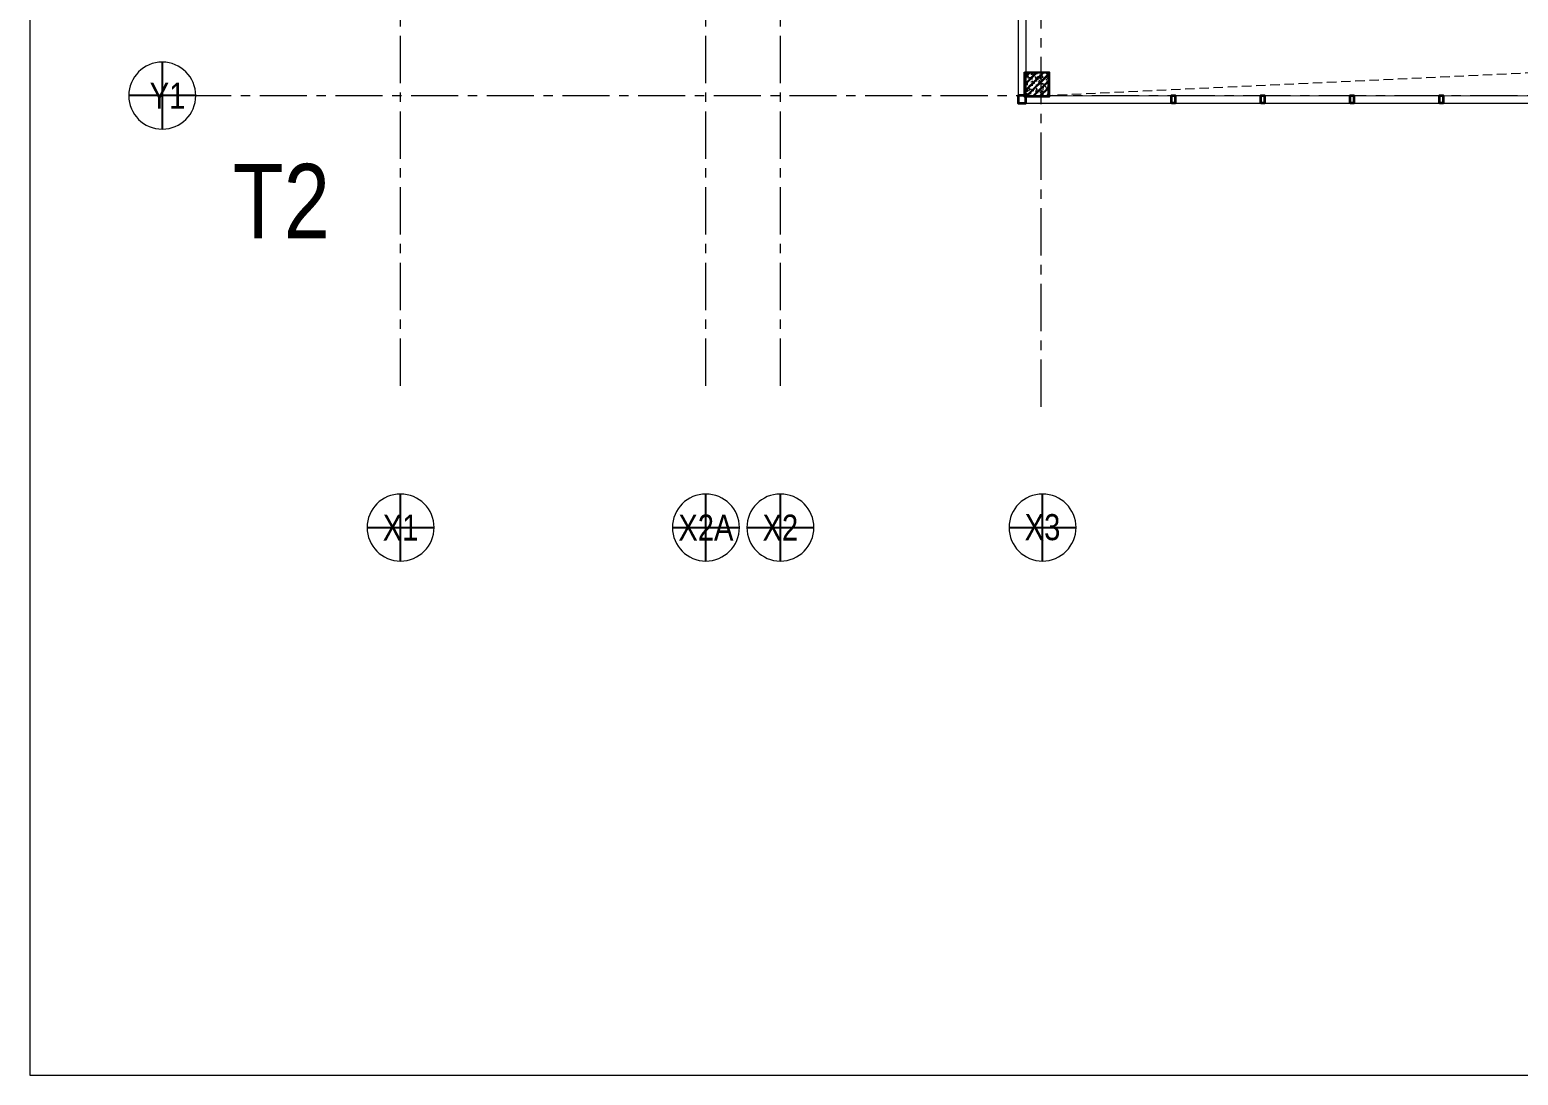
# Model space of a CAD drawing. Header units: millimetres. Extents: x -343543 to 400519, y -115663 to 104219.
# Drawn here: x -343543 to -323555, y -63156 to -49115 of the extents above; entities that cross this region are included whole.
import ezdxf
from ezdxf.enums import TextEntityAlignment as Align
from ezdxf.xclip import XClip

# ---------------------------------------------------------------- set-up
doc = ezdxf.new("R2010")
doc.units = ezdxf.units.MM
doc.header["$XCLIPFRAME"] = 0
doc.linetypes.add('XREF MAT BANG TUONG XAY$0$01.Xref _MB T2-Mai$0$$0$HIDDEN', pattern=[9.524999999999999, 6.35, -3.175])
doc.linetypes.add('XREF MAT BANG TUONG XAY$0$CENTER', pattern=[50.800000000000004, 31.75, -6.35, 6.35, -6.35])
doc.layers.get('0').update_dxf_attribs({"color": 231, "lineweight": 0})
doc.layers.get('DefPoints').update_dxf_attribs({"color": 191})
for name, color, linetype, lineweight in [('A-SYMBOLS', 10, 'Continuous', 13), ('XREF MAT BANG TUONG XAY$0$00.xref_IKIGAI_Truc$0$A-SYMBOLS', 8, 'Continuous', 13), ('XREF MAT BANG TUONG XAY$0$01.Xref _MB T2-Mai$0$$0$A-DOOR', 8, 'Continuous', 9), ('XREF MAT BANG TUONG XAY$0$01.Xref _MB T2-Mai$0$$0$A-HIDD', 8, 'XREF MAT BANG TUONG XAY$0$01.Xref _MB T2-Mai$0$$0$HIDDEN', 9), ('XREF MAT BANG TUONG XAY$0$01.Xref _MB T2-Mai$0$$0$A-WALL', 8, 'Continuous', 35), ('XREF MAT BANG TUONG XAY$0$A-GRID', 8, 'XREF MAT BANG TUONG XAY$0$CENTER', 15), ('XREF MAT BANG TUONG XAY$0$xref_IKIGAI_Cot$0$A-FNSH', 8, 'Continuous', 9), ('XREF MAT BANG TUONG XAY$0$xref_IKIGAI_Cot$0$A-PATT', 8, 'Continuous', 5)]:
    doc.layers.add(name, color=color, linetype=linetype, lineweight=lineweight)
doc.layers.add('XREF MAT BANG TUONG XAY$0$A-FNSH', color=8, linetype='Continuous')
doc.styles.add('XREF MAT BANG TUONG XAY$0$00.xref_IKIGAI_Truc$0$VTK_Arial_3.5 mm', font='arial.ttf', dxfattribs={"width": 0.8, "height": 3.5})
doc.styles.add('XREF MAT BANG TUONG XAY$0$xref_IKIGAI_Cot$0$Dce_Text', font='arial.ttf', dxfattribs={"width": 0.8})

# ---------------------------------------------------------------- blocks, each defined once
blk = doc.blocks.new('*U131')
at = {"color": 8}
blk.add_circle((0, 0), 4.5, dxfattribs=at)
at = {"layer": 'DefPoints', "color": 8}
for p, q in [((2.755455298081545e-16, 4.5), (-8.266365894244633e-16, -4.5)), ((-4.5, 5.51091059616309e-16), (4.5, -1.102182119232618e-15))]:
    blk.add_line(p, q, dxfattribs=at)
at = {"color": 8, "style": 'XREF MAT BANG TUONG XAY$0$00.xref_IKIGAI_Truc$0$VTK_Arial_3.5 mm', "width": 0.8}
blk.add_attdef('X12', text='', height=3.5, dxfattribs=at).set_placement((0, 0), align=Align.MIDDLE_CENTER)
blk = doc.blocks.new('XREF MAT BANG TUONG XAY$0$xref_IKIGAI_Cot')
at = {"layer": 'XREF MAT BANG TUONG XAY$0$xref_IKIGAI_Cot$0$A-PATT'}
h = blk.add_hatch(dxfattribs=at)
h.set_pattern_fill('BT-01', color=8, scale=15, pattern_type=2)
h.set_pattern_definition([(49.99999999999999, (8475, -49919.99756072093), (107.589027390113, -9.412820247389266), [11.25, -123.75]), (355, (8475, -49919.99756072093), (-20.81270004195, 112.8288200550018), [9, -99]), (100.4514, (8483.965752, -49920.78196172092), (86.77640725710323, 103.415931309143), [9.5610285, -105.1713168]), (46.18420000000001, (8475, -49889.99756072093), (160.0861572938467, -24.82785214935271), [16.875, -185.625]), (96.6356, (8488.34051175, -49892.06655677093), (140.1994058323055, 146.1176806350663), [14.3415432, -157.75695]), (351.1842, (8475, -49889.99756072093), (140.1992917700441, 146.1177901387987), [13.5, -148.5]), (21, (8490, -49897.49756072093), (89.53605781776925, -60.39283359980082), [11.25, -123.75]), (326.0000000000001, (8490, -49897.49756072093), (36.49729978823726, 108.772506757028), [9, -99]), (71.4514, (8497.46133495, -49902.53030162093), (126.0333942872235, 48.37957450649286), [9.5610285, -105.1713168]), (37.50000000000001, (8475, -49919.99756072093), (1.8239782975936, 49.93407807469672), [0, -97.8, 0, -100.5, 0, -99.375]), (7.499999999999999, (8475, -49919.99756072093), (39.46043061632229, 59.16175678235403), [0, -57.3, 0, -95.55, 0, -37.875]), (327.5, (8441.55, -49919.99756072093), (80.07336542586135, -3.383230760156963), [0, -37.5, 0, -117, 0, -155.25]), (317.5, (8426.55, -49919.99756072093), (87.47792540135794, 15.01574734984766), [0, -48.75, 0, -77.69999999999999, 0, -110.25]), (45, (8475, -49919.99756072093), (-45.07805730064241, 45.07805730064241), []), (45, (8475, -49901.62256072093), (-45.07805730064241, 45.07805730064241), [])])
h.paths.add_polyline_path([(8395, -49999.99756072093), (8695, -49999.99756072093), (8695, -49699.99756072093), (8395, -49699.99756072093)])
at = {"layer": 'XREF MAT BANG TUONG XAY$0$A-GRID', "color": 8, "ltscale": 20}
for points in [[(0, -53895.00000749793), (0, -27075.56451587411)], [(5100, -53895.00000749793), (5100, -27075.56451587411)], [(8600.000000000018, -54179.12710625317), (8600.000000000018, -27075.5645158748)], [(4100, -53895.00000749793), (4100, -39364.59280356611)], [(-2907.525181142613, -50000), (42750.0013740146, -50000)]]:
    blk.add_lwpolyline(points, dxfattribs=at)
at = {"layer": 'XREF MAT BANG TUONG XAY$0$xref_IKIGAI_Cot$0$A-FNSH', "color": 8, "elevation": 2.819613635020082e-10}
blk.add_lwpolyline([(8395, -49999.99756072093), (8695, -49999.99756072093), (8695, -49699.99756072093), (8395, -49699.99756072093)], close=True, dxfattribs=at)
at = {"layer": 'XREF MAT BANG TUONG XAY$0$00.xref_IKIGAI_Truc$0$A-SYMBOLS', "color": 8}
ref = blk.add_blockref('*U131', (-3199.999999997381, -50000), dxfattribs=dict(at, xscale=-100, yscale=100, zscale=100))
ref.add_attrib('X12', 'Y1', dxfattribs={"layer": '0', "height": 350, "style": 'XREF MAT BANG TUONG XAY$0$00.xref_IKIGAI_Truc$0$VTK_Arial_3.5 mm', "width": 0.8}).set_placement((-3129.331514322075, -50000), align=Align.MIDDLE_CENTER)
ref = blk.add_blockref('*U131', (0, -55800), dxfattribs=dict(at, xscale=-100, yscale=100, zscale=100, rotation=180))
ref.add_attrib('X12', 'X1', dxfattribs={"layer": '0', "height": 350, "style": 'XREF MAT BANG TUONG XAY$0$00.xref_IKIGAI_Truc$0$VTK_Arial_3.5 mm', "width": 0.8}).set_placement((-5.684341886080801e-14, -55801.43246930423), align=Align.MIDDLE_CENTER)
ref = blk.add_blockref('*U131', (4100, -55800), dxfattribs=dict(at, xscale=-100, yscale=100, zscale=100, rotation=180))
ref.add_attrib('X12', 'X2A', dxfattribs={"layer": '0', "height": 350, "style": 'XREF MAT BANG TUONG XAY$0$00.xref_IKIGAI_Truc$0$VTK_Arial_3.5 mm', "width": 0.8}).set_placement((4100, -55801.43246930423), align=Align.MIDDLE_CENTER)
ref = blk.add_blockref('*U131', (5100, -55800), dxfattribs=dict(at, xscale=-100, yscale=100, zscale=100, rotation=180))
ref.add_attrib('X12', 'X2', dxfattribs={"layer": '0', "height": 350, "style": 'XREF MAT BANG TUONG XAY$0$00.xref_IKIGAI_Truc$0$VTK_Arial_3.5 mm', "width": 0.8}).set_placement((5100, -55801.43246930423), align=Align.MIDDLE_CENTER)
ref = blk.add_blockref('*U131', (8620.211447095906, -55800), dxfattribs=dict(at, xscale=-100, yscale=100, zscale=100, rotation=180))
ref.add_attrib('X12', 'X3', dxfattribs={"layer": '0', "height": 350, "style": 'XREF MAT BANG TUONG XAY$0$00.xref_IKIGAI_Truc$0$VTK_Arial_3.5 mm', "width": 0.8}).set_placement((8620.211447095906, -55795.22510231924), align=Align.MIDDLE_CENTER)
at = {"layer": 'DefPoints', "color": 8, "style": 'XREF MAT BANG TUONG XAY$0$xref_IKIGAI_Cot$0$Dce_Text', "width": 0.8}
blk.add_text('T2', height=1000, dxfattribs=at).set_placement((-1600.121449421567, -51416.4823389575), align=Align.MIDDLE_CENTER)
blk = doc.blocks.new('01.Xref _MB T1')
at = {"color": 8}
blk.add_lwpolyline([(-4979.153138143505, -63156.18578333045), (44420.84686185649, -63156.18578333045), (44420.84686185649, -23156.18578333045), (-4979.153138143505, -23156.18578333045)], close=True, dxfattribs=at)
at = {"layer": 'XREF MAT BANG TUONG XAY$0$01.Xref _MB T2-Mai$0$$0$A-DOOR', "color": 8, "transparency": 33554687}
for points in [[(8295.01198490827, -48650.00007873623), (8295.008913317608, -50103.00029406761), (19999.98966204745, -50099.99992358621)], [(8395.009178958731, -48699.99986650129), (8395.008913317608, -50003.00029406761), (19999.98966204745, -49999.99992358621)]]:
    blk.add_lwpolyline(points, dxfattribs=at)
at = {"layer": 'XREF MAT BANG TUONG XAY$0$01.Xref _MB T2-Mai$0$$0$A-HIDD', "color": 8, "ltscale": 20}
blk.add_lwpolyline([(8633.320777002067, -49999.99995059579), (28100.18117813647, -49083.66005910034), (31366.67167191712, -46045.0008411993)], dxfattribs=at)
at = {"layer": 'XREF MAT BANG TUONG XAY$0$01.Xref _MB T2-Mai$0$$0$A-WALL', "color": 8}
for points in [[(8395.008913317608, -49999.99995059576), (8295.008913317608, -49999.99995059576), (8295.008913317608, -50099.99995059576), (8395.008913317608, -50099.99995059576)], [(10349.98966204745, -50099.99993060955), (10349.98966204745, -49999.99993060955), (10399.98966204745, -49999.99993060955), (10399.98966204745, -50099.99993060955)], [(11549.98966204745, -50099.99993060955), (11549.98966204745, -49999.99993060955), (11599.98966204745, -49999.99993060955), (11599.98966204745, -50099.99993060955)], [(12749.98966204745, -50099.99993060955), (12749.98966204745, -49999.99993060955), (12799.98966204745, -49999.99993060955), (12799.98966204745, -50099.99993060955)], [(13949.98966204745, -50099.99993060955), (13949.98966204745, -49999.99993060955), (13999.98966204745, -49999.99993060955), (13999.98966204745, -50099.99993060955)]]:
    blk.add_lwpolyline(points, close=True, dxfattribs=at)
at = {"layer": 'XREF MAT BANG TUONG XAY$0$A-FNSH', "color": 8}
blk.add_lwpolyline([(8380.008975090408, -49684.99757147193), (8709.990726827124, -49684.99757147193), (8709.990726827124, -50014.99757147193), (8380.008975090408, -50014.99757147193)], close=True, dxfattribs=at)
at = {"color": 8}
ref = blk.add_blockref('XREF MAT BANG TUONG XAY$0$xref_IKIGAI_Cot', (-0.009273172880057245, -1.07509913505055e-05), dxfattribs=at)
XClip(ref).set_block_clipping_path([(-5181.149416777484, -58156.12518449636), (44638.32758750307, -24933.26505126614)])

msp = doc.modelspace()

# ---------------------------------------------------------------- block references
at = {"layer": 'A-SYMBOLS'}
msp.add_blockref('01.Xref _MB T1', (-338563.4783449996, 2.91038304567337e-11), dxfattribs=at)

doc.saveas('drawing.dxf')
